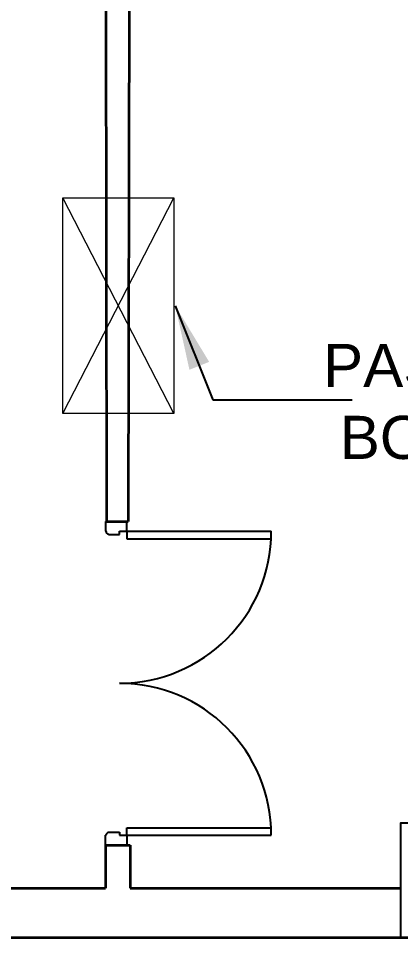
# Model space of a CAD drawing. Header units: millimetres. Extents: x 1448174 to 1599581, y -224422 to -106989.
# Drawn here: x 1486128 to 1487902, y -128863 to -124601 of the extents above; entities that cross this region are included whole.
import ezdxf

# ---------------------------------------------------------------- set-up
doc = ezdxf.new("R2010")
doc.units = ezdxf.units.MM
doc.header["$LTSCALE"] = 600
doc.header["$MEASUREMENT"] = 0
doc.layers.add('col', color=5, linetype='Continuous')
doc.layers.add('TEXT', color=253, linetype='Continuous')
for name, color, linetype, lineweight in [('P-Wall', 1, 'Continuous', 35), ('toi-fix', 46, 'Continuous', 9), ('WIN', 151, 'Continuous', 9)]:
    doc.layers.add(name, color=color, linetype=linetype, lineweight=lineweight)
doc.styles.add('ARIAL', font='arial.ttf')
doc.dimstyles.get("Standard").update_dxf_attribs({"dimscale": 1.5, "dimtxt": 225, "dimasz": 200, "dimexe": 100, "dimexo": 100, "dimgap": 0.25, "dimtad": 0, "dimdec": 0, "dimzin": 0, "dimdsep": 46, "dimtxsty": 'ARIAL', "dimblk": 'OBLIQUE', "dimcen": 0.09, "dimdle": 100, "dimclrd": 256, "dimclre": 256, "dimclrt": 6, "dimadec": 0, "dimazin": 0, "dimtfac": 1, "dimtdec": 0, "dimtofl": 0, "dimtmove": 0, "dimatfit": 3, "dimfxl": 1, "dimtolj": 1, "dimtzin": 0, "dimarcsym": 0})

# ---------------------------------------------------------------- blocks, each defined once
blk = doc.blocks.new('_Oblique')
at = {"color": 0, "linetype": 'ByBlock', "lineweight": -2}
blk.add_line((-0.5, -0.5), (0.5, 0.5), dxfattribs=at)

msp = doc.modelspace()

# ---------------------------------------------------------------- linework, layer by layer
at = {"color": 8, "lineweight": 25}
for p, q in [((1486632.098, -126933.9027), (1486532.098, -126933.9027)), ((1486532.098, -126933.9027), (1486532.098, -126978.9027)), ((1486632.098, -126978.9027), (1486632.098, -126933.9027)), ((1486532.098, -126978.9027), (1486534.598, -126978.9027)), ((1486547.098, -126993.9027), (1486547.098, -126991.4027)), ((1486547.098, -126993.9027), (1486597.098, -126993.9027)), ((1486597.098, -126993.9027), (1486597.098, -126978.9027)), ((1486597.098, -126978.9027), (1486632.098, -126978.9027)), ((1486632.098, -126978.9027), (1487302.098, -126978.9027)), ((1486632.098, -126978.9027), (1486632.098, -127013.9027)), ((1486632.098, -127013.9027), (1487302.098, -127013.9027)), ((1486547.098, -128373.9027), (1486547.098, -128376.4027)), ((1486547.098, -128373.9027), (1486597.098, -128373.9027)), ((1486597.098, -128373.9027), (1486597.098, -128388.9027)), ((1486632.098, -128353.9027), (1487302.098, -128353.9027)), ((1486632.098, -128388.9027), (1486632.098, -128353.9027)), ((1486532.098, -128433.9027), (1486532.098, -128388.9027)), ((1486532.098, -128388.9027), (1486534.598, -128388.9027)), ((1486597.098, -128388.9027), (1486632.098, -128388.9027)), ((1486632.098, -128388.9027), (1487302.098, -128388.9027)), ((1486632.098, -128388.9027), (1486632.098, -128433.9027)), ((1486632.098, -128433.9027), (1486532.098, -128433.9027)), ((1486632.098, -128433.9027), (1486532.098, -128433.9027))]:
    msp.add_line(p, q, dxfattribs=at)
at = {"color": 8}
for centre, radius, start, end in [((1486547.098, -126978.9027), 12.5, 180, 270), ((1486597.098, -126978.9027), 705, 270, 0), ((1486597.098, -128388.9027), 705, 0, 90), ((1486547.098, -128388.9027), 12.5, 90, 180)]:
    msp.add_arc(centre, radius, start, end, dxfattribs=at)
at = {"layer": 'col'}
msp.add_lwpolyline([(1487902.098, -128863.2516), (1488202.098, -128863.2516), (1488202.098, -128333.2516), (1487902.098, -128333.2516)], close=True, dxfattribs=at)
at = {"layer": 'P-Wall', "linetype": 'Continuous'}
for p, q in [((1486532.098, -122283.2516), (1486536.9908, -126933.2516)), ((1486647.098, -122283.2516), (1486636.9908, -126933.2516)), ((1486532.098, -128433.9027), (1486647.098, -128433.9027)), ((1486532.098, -128433.9027), (1486532.098, -128633.2516)), ((1486647.098, -128433.9027), (1486647.098, -128633.2516)), ((1484502.098, -128633.2516), (1486532.098, -128633.2516)), ((1486647.098, -128633.2516), (1487902.098, -128633.2516)), ((1484502.098, -128863.2516), (1486532.098, -128863.2516)), ((1486532.098, -128863.2516), (1491602.098, -128863.2516)), ((1487902.098, -128863.2516), (1487902.098, -128863.2516))]:
    msp.add_line(p, q, dxfattribs=at)
at = {"layer": 'P-Wall'}
msp.add_line((1486536.9908, -126933.2516), (1486636.9908, -126933.2516), dxfattribs=at)
at = {"layer": 'WIN', "color": 8, "linetype": 'Continuous'}
for p, q in [((1486334.0373, -126433.3308), (1486849.5393, -125433.3308)), ((1486849.5393, -126433.3308), (1486334.0373, -125433.3308))]:
    msp.add_line(p, q, dxfattribs=at)
at = {"layer": 'WIN', "linetype": 'Continuous'}
msp.add_lwpolyline([(1486849.5393, -126433.3308), (1486334.0373, -126433.3308), (1486334.0373, -125433.3308), (1486849.5393, -125433.3308)], close=True, dxfattribs=at)

# ---------------------------------------------------------------- texts
at = {"layer": 'TEXT', "insert": (1487914.4897, -126378.5412), "char_height": 200, "width": 1149.249659, "attachment_point": 5, "style": 'ARIAL'}
msp.add_mtext('PASS BOX', dxfattribs=at)

# ---------------------------------------------------------------- leaders
at = {"layer": 'toi-fix', "linetype": 'Continuous'}
msp.add_leader([(1486856.3058, -125933.3308), (1487030.8211, -126369.0686), (1487677.2321, -126369.0686)], dimstyle='Standard', dxfattribs=at)

doc.saveas('drawing.dxf')
